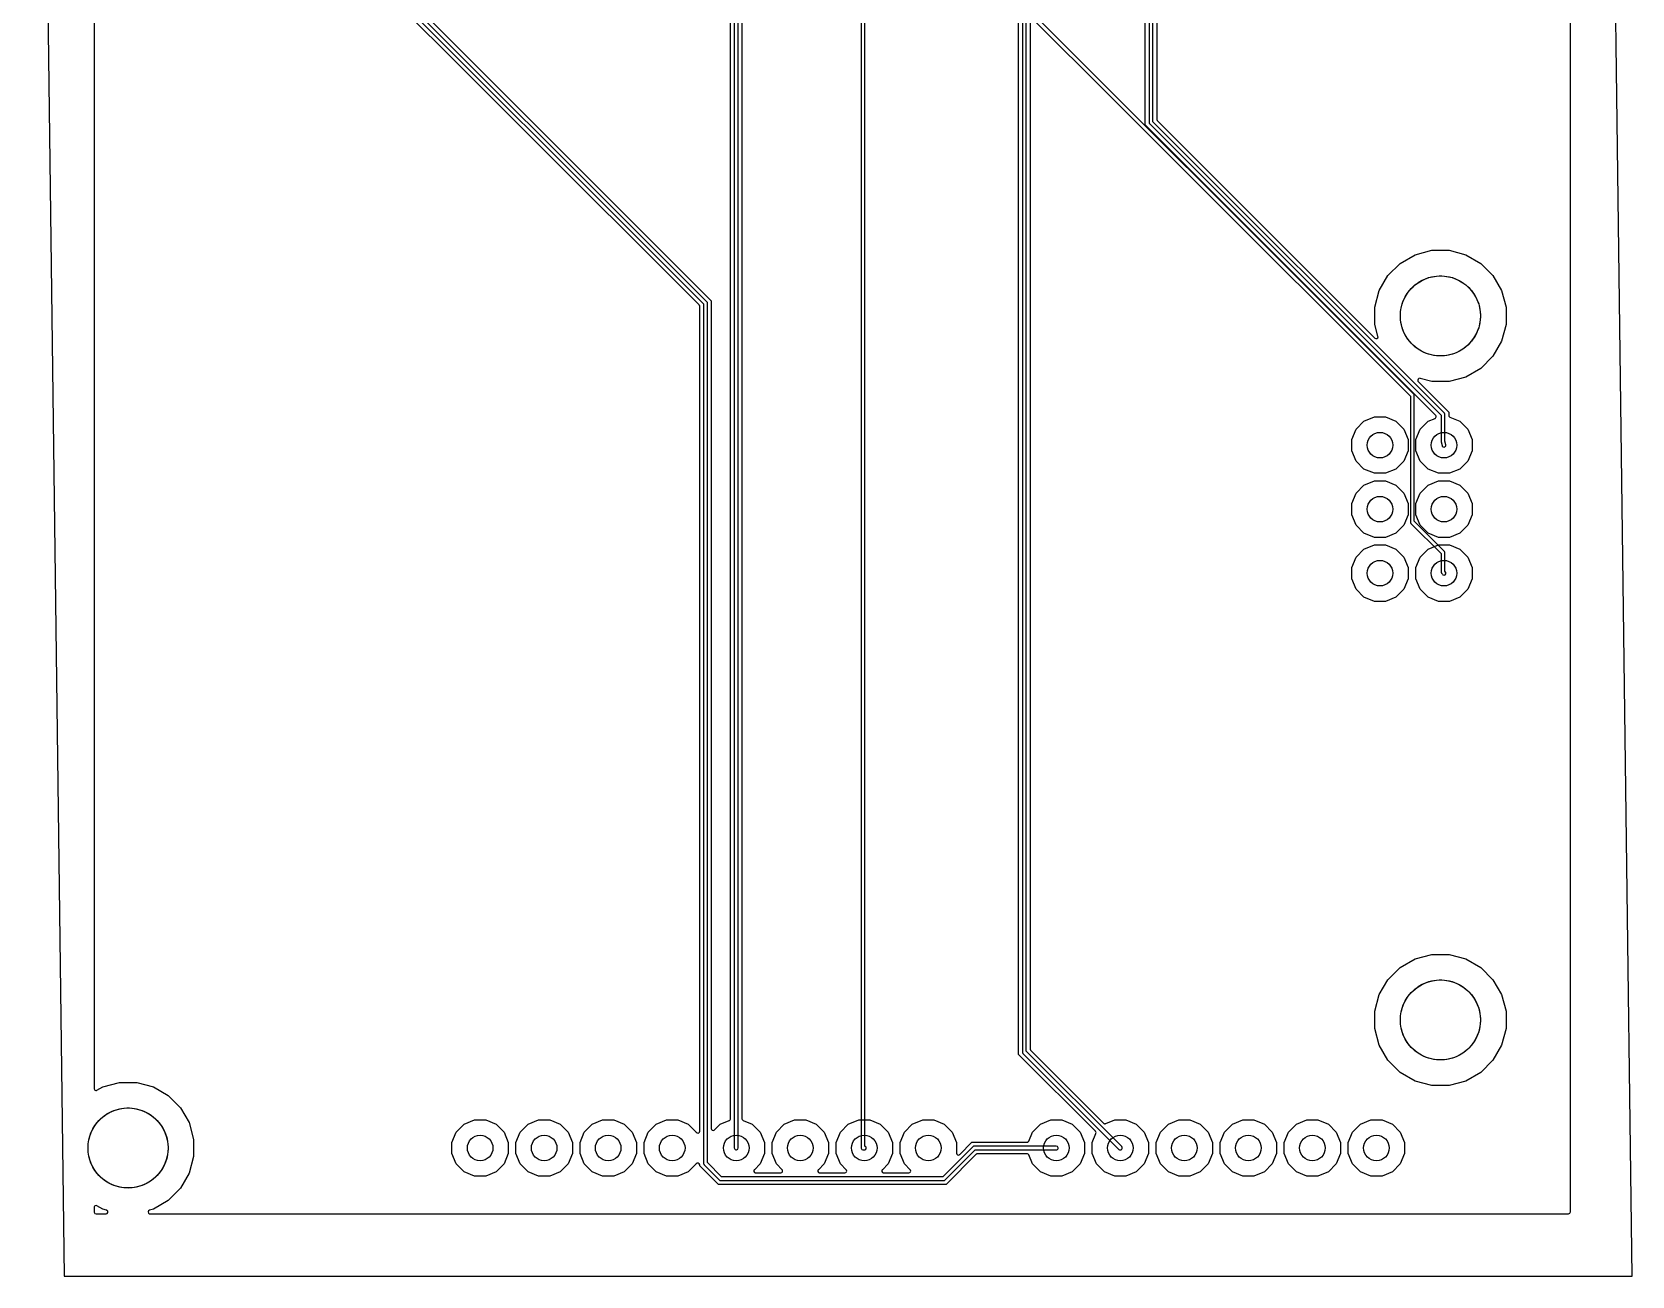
# Model space of a CAD drawing. Header units: millimetres. Extents: x -1.3 to 62.2, y 2.5 to 101.3.
# Drawn here: x -1.3 to 62.2, y 2.5 to 51.9 of the extents above; entities that cross this region are included whole.
import ezdxf

# ---------------------------------------------------------------- set-up
doc = ezdxf.new("R2010")
doc.units = ezdxf.units.MM

msp = doc.modelspace()

# ---------------------------------------------------------------- linework, layer by layer
at = {"layer": '16_copper'}
for points in [[(31.623, 71.139), (31.623, 7.62), (31.624, 7.614, 0.392588), (31.699, 7.544), (31.75, 7.544), (31.772, 7.547, 0.6456), (31.791, 7.684), (31.775, 7.691), (31.775, 71.171)], [(35.455, 55.42), (53.416, 37.459), (53.416, 32.461), (53.417, 32.453), (53.418, 32.444, 0.087654), (53.428, 32.42), (53.433, 32.414), (53.439, 32.407), (54.635, 31.21), (54.635, 30.48), (54.636, 30.476), (54.636, 30.473, 0.071783), (54.641, 30.452), (54.645, 30.445), (54.648, 30.439, 0.020401), (54.651, 30.434), (54.69, 30.384), (54.705, 30.368, 0.752238), (54.821, 30.458), (54.81, 30.476), (54.788, 30.506), (54.788, 31.242), (54.787, 31.25), (54.786, 31.259, 0.087654), (54.776, 31.283), (54.771, 31.289), (54.765, 31.296), (53.569, 32.493), (53.569, 37.49), (53.567, 37.499), (53.567, 37.507, 0.087654), (53.556, 37.532), (53.552, 37.537), (53.546, 37.544), (35.585, 55.505)]]:
    msp.add_lwpolyline(points, format="xyb", dxfattribs=at)
at = {"layer": '1_copper'}
for points in [[(1.194, 55.006), (1.194, 9.981), (1.194, 9.977), (1.194, 9.973, 0.45857), (1.289, 9.907), (1.296, 9.91), (1.302, 9.912, 0.021981), (1.308, 9.915), (1.535, 10.046), (2.197, 10.223), (2.883, 10.223), (3.545, 10.046), (4.139, 9.703), (4.623, 9.219), (4.966, 8.625), (5.143, 7.963), (5.143, 7.277), (4.966, 6.615), (4.623, 6.021), (4.139, 5.537), (3.545, 5.194), (3.394, 5.154), (3.394, 5.153), (3.393, 5.153, 0.752248), (3.393, 5.007), (3.406, 5.005), (3.413, 5.004, 0.003363), (3.414, 5.004), (59.69, 5.004), (59.696, 5.005, 0.392588), (59.766, 5.08), (59.766, 100.178)], [(38.024, 81.96), (38.024, 11.43), (38.025, 11.422), (38.026, 11.413, 0.087654), (38.036, 11.389), (38.041, 11.383), (38.046, 11.376), (41.856, 7.566), (41.874, 7.553, 0.14431), (41.916, 7.544), (41.937, 7.549, 0.544696), (41.964, 7.674), (38.176, 11.462), (38.176, 81.991)], [(43.053, 66.262), (43.053, 48.311), (43.054, 48.302), (43.055, 48.294, 0.087654), (43.065, 48.269), (43.07, 48.264), (43.075, 48.257), (54.635, 36.697), (54.635, 35.662), (54.637, 35.654), (54.638, 35.643), (54.676, 35.491), (54.684, 35.471, 0.294762), (54.758, 35.434), (54.779, 35.44, 0.37121), (54.824, 35.529), (54.788, 35.671), (54.788, 36.728), (54.787, 36.737), (54.786, 36.745, 0.087654), (54.776, 36.77), (54.771, 36.775), (54.765, 36.782), (43.205, 48.342), (43.205, 66.294)], [(26.899, 54.903), (26.899, 8.786), (26.899, 8.784), (26.899, 8.783, 0.218346), (26.928, 8.726), (26.937, 8.721), (26.943, 8.716, 0.00789), (26.946, 8.716), (27.303, 8.567), (27.617, 8.253), (27.788, 7.842), (27.788, 7.398), (27.617, 6.987), (27.39, 6.759), (27.388, 6.757), (27.386, 6.755, 0.54841), (27.423, 6.632), (27.432, 6.631), (27.439, 6.63, 0.01577), (27.444, 6.629), (28.436, 6.629), (28.439, 6.63), (28.442, 6.63, 0.54841), (28.503, 6.743), (28.497, 6.75), (28.493, 6.756, 0.015772), (28.49, 6.759), (28.263, 6.987), (28.092, 7.398), (28.092, 7.842), (28.263, 8.253), (28.577, 8.567), (28.988, 8.738), (29.432, 8.738), (29.843, 8.567), (30.157, 8.253), (30.328, 7.842), (30.328, 7.398), (30.157, 6.987), (29.93, 6.759), (29.928, 6.757), (29.926, 6.755, 0.54841), (29.963, 6.632), (29.972, 6.631), (29.979, 6.63, 0.01577), (29.984, 6.629), (30.976, 6.629), (30.979, 6.63), (30.982, 6.63, 0.54841), (31.043, 6.743), (31.037, 6.75), (31.033, 6.756, 0.015772), (31.03, 6.759), (30.803, 6.987), (30.632, 7.398), (30.632, 7.842), (30.803, 8.253), (31.117, 8.567), (31.528, 8.738), (31.972, 8.738), (32.383, 8.567), (32.697, 8.253), (32.868, 7.842), (32.868, 7.398), (32.697, 6.987), (32.47, 6.759), (32.468, 6.757), (32.466, 6.755, 0.54841), (32.503, 6.632), (32.512, 6.631), (32.519, 6.63, 0.01577), (32.524, 6.629), (33.516, 6.629), (33.519, 6.63), (33.522, 6.63, 0.54841), (33.583, 6.743), (33.577, 6.75), (33.573, 6.756, 0.015772), (33.57, 6.759), (33.343, 6.987), (33.172, 7.398), (33.172, 7.842), (33.343, 8.253), (33.657, 8.567), (34.068, 8.738), (34.512, 8.738), (34.923, 8.567), (35.237, 8.253), (35.408, 7.842), (35.408, 7.416), (35.408, 7.413), (35.408, 7.41, 0.54841), (35.521, 7.35), (35.528, 7.355), (35.534, 7.359, 0.015772), (35.538, 7.362), (36.024, 7.849), (38.204, 7.849), (38.206, 7.849), (38.207, 7.849, 0.218346), (38.264, 7.878), (38.269, 7.887), (38.274, 7.893, 0.00789), (38.274, 7.896), (38.423, 8.253), (38.737, 8.567), (39.148, 8.738), (39.592, 8.738), (40.003, 8.567), (40.317, 8.253), (40.488, 7.842), (40.488, 7.398), (40.317, 6.987), (40.003, 6.673), (39.592, 6.502), (39.148, 6.502), (38.737, 6.673), (38.423, 6.987), (38.274, 7.344), (38.274, 7.346), (38.273, 7.347, 0.21835), (38.225, 7.389), (38.214, 7.39), (38.206, 7.391, 0.007886), (38.204, 7.391), (36.245, 7.391), (36.237, 7.39), (36.228, 7.39, 0.087654), (36.204, 7.379), (36.198, 7.374), (36.191, 7.369), (34.994, 6.172), (25.966, 6.172), (25.222, 6.916), (25.222, 6.953, 0.659286), (25.082, 6.994), (25.079, 6.989), (24.763, 6.673), (24.352, 6.502), (23.908, 6.502), (23.497, 6.673), (23.183, 6.987), (23.012, 7.398), (23.012, 7.842), (23.183, 8.253), (23.497, 8.567), (23.908, 8.738), (24.352, 8.738), (24.763, 8.567), (25.079, 8.251), (25.082, 8.245, 0.747777), (25.222, 8.287), (25.222, 41.022), (25.221, 41.03), (25.22, 41.039, 0.087654), (25.21, 41.063), (25.205, 41.069), (25.2, 41.076), (10.985, 55.29)], [(11.071, 55.42), (25.375, 41.116), (25.375, 7.01), (25.376, 7.002), (25.376, 6.994, 0.087654), (25.387, 6.969), (25.392, 6.963), (25.397, 6.957), (26.007, 6.347), (26.013, 6.342), (26.02, 6.336, 0.087651), (26.044, 6.326), (26.052, 6.326), (26.06, 6.325), (34.9, 6.325), (34.908, 6.326), (34.916, 6.326, 0.087654), (34.941, 6.337), (34.947, 6.342), (34.953, 6.347), (36.15, 7.544), (39.37, 7.544), (39.392, 7.547, 0.866051), (39.37, 7.696), (36.119, 7.696), (36.11, 7.695), (36.102, 7.694, 0.087654), (36.077, 7.684), (36.072, 7.679), (36.065, 7.674), (34.868, 6.477), (26.092, 6.477), (25.527, 7.042), (25.527, 41.148), (25.526, 41.156), (25.525, 41.165, 0.087654), (25.515, 41.189), (25.51, 41.195), (25.505, 41.202), (11.201, 55.505)], [(12.29, 54.632), (25.679, 41.243), (25.679, 8.394), (25.68, 8.391), (25.68, 8.388, 0.54841), (25.793, 8.327), (25.8, 8.333), (25.806, 8.337, 0.015772), (25.809, 8.34), (26.037, 8.567), (26.394, 8.716), (26.396, 8.716), (26.397, 8.717, 0.21835), (26.439, 8.765), (26.44, 8.776), (26.441, 8.784, 0.007886), (26.441, 8.786), (26.441, 55.043)], [(26.594, 55.137), (26.594, 7.62), (26.597, 7.598, 0.866051), (26.746, 7.62), (26.746, 55.169)], [(38.329, 55.157), (38.329, 11.556), (38.329, 11.551), (38.329, 11.546), (38.33, 11.543), (38.33, 11.539, 0.01577), (38.332, 11.535), (38.335, 11.528), (38.336, 11.525), (38.337, 11.524), (38.338, 11.519, 0.015774), (38.341, 11.515), (38.346, 11.509), (38.347, 11.507), (38.348, 11.507), (38.348, 11.506), (38.351, 11.502), (41.247, 8.606), (41.249, 8.605), (41.25, 8.604), (41.257, 8.599), (41.259, 8.597), (41.26, 8.596), (41.265, 8.593, 0.155294), (41.31, 8.584), (41.32, 8.587), (41.328, 8.589, 0.007884), (41.33, 8.59), (41.688, 8.738), (42.132, 8.738), (42.543, 8.567), (42.857, 8.253), (43.028, 7.842), (43.028, 7.398), (42.857, 6.987), (42.543, 6.673), (42.132, 6.502), (41.688, 6.502), (41.277, 6.673), (40.963, 6.987), (40.792, 7.398), (40.792, 7.842), (40.94, 8.2), (40.941, 8.201), (40.942, 8.203, 0.218355), (40.937, 8.266), (40.93, 8.275), (40.926, 8.281, 0.007882), (40.924, 8.283), (37.871, 11.335), (37.871, 55.157)], [(43.358, 55.213), (43.358, 48.437), (43.359, 48.431), (43.359, 48.426), (43.359, 48.424), (43.36, 48.42, 0.01577), (43.361, 48.416), (43.364, 48.409), (43.365, 48.406), (43.366, 48.404), (43.367, 48.4, 0.015774), (43.37, 48.396), (43.375, 48.39), (43.376, 48.388), (43.377, 48.387), (43.377, 48.387), (43.38, 48.383), (52.003, 39.76), (52.005, 39.759), (52.006, 39.757, 0.645605), (52.133, 39.813), (52.132, 39.823), (52.131, 39.831, 0.00956), (52.131, 39.834), (52.007, 40.297), (52.007, 40.983), (52.184, 41.645), (52.527, 42.239), (53.011, 42.723), (53.605, 43.066), (54.267, 43.243), (54.953, 43.243), (55.615, 43.066), (56.209, 42.723), (56.693, 42.239), (57.036, 41.645), (57.213, 40.983), (57.213, 40.297), (57.036, 39.635), (56.693, 39.041), (56.209, 38.557), (55.615, 38.214), (54.953, 38.037), (54.267, 38.037), (53.804, 38.161), (53.802, 38.161), (53.8, 38.162, 0.645609), (53.717, 38.05), (53.724, 38.042), (53.728, 38.035, 0.009565), (53.73, 38.033), (54.94, 36.823), (54.94, 36.692), (54.94, 36.69), (54.94, 36.689, 0.218346), (54.969, 36.632), (54.978, 36.627), (54.985, 36.622, 0.00789), (54.987, 36.621), (55.383, 36.457), (55.697, 36.143), (55.868, 35.732), (55.868, 35.288), (55.697, 34.877), (55.383, 34.563), (54.972, 34.392), (54.528, 34.392), (54.117, 34.563), (53.803, 34.877), (53.632, 35.288), (53.632, 35.732), (53.803, 36.143), (54.117, 36.457), (54.395, 36.573), (54.403, 36.578), (54.412, 36.582, 0.383476), (54.431, 36.682), (54.426, 36.688), (54.42, 36.697), (43.057, 48.06), (42.901, 48.216), (42.901, 55.106)]]:
    msp.add_lwpolyline(points, format="xyb", dxfattribs=at)
for points in [[(51.988, 34.392), (51.577, 34.563), (51.263, 34.877), (51.092, 35.288), (51.092, 35.732), (51.263, 36.143), (51.577, 36.457), (51.988, 36.628), (52.432, 36.628), (52.843, 36.457), (53.157, 36.143), (53.328, 35.732), (53.328, 35.288), (53.157, 34.877), (52.843, 34.563), (52.432, 34.392)], [(51.988, 31.852), (51.577, 32.023), (51.263, 32.337), (51.092, 32.748), (51.092, 33.192), (51.263, 33.603), (51.577, 33.917), (51.988, 34.088), (52.432, 34.088), (52.843, 33.917), (53.157, 33.603), (53.328, 33.192), (53.328, 32.748), (53.157, 32.337), (52.843, 32.023), (52.432, 31.852)], [(54.528, 31.852), (54.117, 32.023), (53.803, 32.337), (53.632, 32.748), (53.632, 33.192), (53.803, 33.603), (54.117, 33.917), (54.528, 34.088), (54.972, 34.088), (55.383, 33.917), (55.697, 33.603), (55.868, 33.192), (55.868, 32.748), (55.697, 32.337), (55.383, 32.023), (54.972, 31.852)], [(51.988, 29.312), (51.577, 29.483), (51.263, 29.797), (51.092, 30.208), (51.092, 30.652), (51.263, 31.063), (51.577, 31.377), (51.988, 31.548), (52.432, 31.548), (52.843, 31.377), (53.157, 31.063), (53.328, 30.652), (53.328, 30.208), (53.157, 29.797), (52.843, 29.483), (52.432, 29.312)], [(54.528, 29.312), (54.117, 29.483), (53.803, 29.797), (53.632, 30.208), (53.632, 30.652), (53.803, 31.063), (54.117, 31.377), (54.528, 31.548), (54.972, 31.548), (55.383, 31.377), (55.697, 31.063), (55.868, 30.652), (55.868, 30.208), (55.697, 29.797), (55.383, 29.483), (54.972, 29.312)], [(54.267, 10.097), (53.605, 10.274), (53.011, 10.617), (52.527, 11.101), (52.184, 11.695), (52.007, 12.357), (52.007, 13.043), (52.184, 13.705), (52.527, 14.299), (53.011, 14.783), (53.605, 15.126), (54.267, 15.303), (54.953, 15.303), (55.615, 15.126), (56.209, 14.783), (56.693, 14.299), (57.036, 13.705), (57.213, 13.043), (57.213, 12.357), (57.036, 11.695), (56.693, 11.101), (56.209, 10.617), (55.615, 10.274), (54.953, 10.097)], [(16.288, 6.502), (15.877, 6.673), (15.563, 6.987), (15.392, 7.398), (15.392, 7.842), (15.563, 8.253), (15.877, 8.567), (16.288, 8.738), (16.732, 8.738), (17.143, 8.567), (17.457, 8.253), (17.628, 7.842), (17.628, 7.398), (17.457, 6.987), (17.143, 6.673), (16.732, 6.502)], [(18.828, 6.502), (18.417, 6.673), (18.103, 6.987), (17.932, 7.398), (17.932, 7.842), (18.103, 8.253), (18.417, 8.567), (18.828, 8.738), (19.272, 8.738), (19.683, 8.567), (19.997, 8.253), (20.168, 7.842), (20.168, 7.398), (19.997, 6.987), (19.683, 6.673), (19.272, 6.502)], [(21.368, 6.502), (20.957, 6.673), (20.643, 6.987), (20.472, 7.398), (20.472, 7.842), (20.643, 8.253), (20.957, 8.567), (21.368, 8.738), (21.812, 8.738), (22.223, 8.567), (22.537, 8.253), (22.708, 7.842), (22.708, 7.398), (22.537, 6.987), (22.223, 6.673), (21.812, 6.502)], [(44.228, 6.502), (43.817, 6.673), (43.503, 6.987), (43.332, 7.398), (43.332, 7.842), (43.503, 8.253), (43.817, 8.567), (44.228, 8.738), (44.672, 8.738), (45.083, 8.567), (45.397, 8.253), (45.568, 7.842), (45.568, 7.398), (45.397, 6.987), (45.083, 6.673), (44.672, 6.502)], [(46.768, 6.502), (46.357, 6.673), (46.043, 6.987), (45.872, 7.398), (45.872, 7.842), (46.043, 8.253), (46.357, 8.567), (46.768, 8.738), (47.212, 8.738), (47.623, 8.567), (47.937, 8.253), (48.108, 7.842), (48.108, 7.398), (47.937, 6.987), (47.623, 6.673), (47.212, 6.502)], [(49.308, 6.502), (48.897, 6.673), (48.583, 6.987), (48.412, 7.398), (48.412, 7.842), (48.583, 8.253), (48.897, 8.567), (49.308, 8.738), (49.752, 8.738), (50.163, 8.567), (50.477, 8.253), (50.648, 7.842), (50.648, 7.398), (50.477, 6.987), (50.163, 6.673), (49.752, 6.502)], [(51.848, 6.502), (51.437, 6.673), (51.123, 6.987), (50.952, 7.398), (50.952, 7.842), (51.123, 8.253), (51.437, 8.567), (51.848, 8.738), (52.292, 8.738), (52.703, 8.567), (53.017, 8.253), (53.188, 7.842), (53.188, 7.398), (53.017, 6.987), (52.703, 6.673), (52.292, 6.502)]]:
    msp.add_lwpolyline(points, close=True, dxfattribs=at)
msp.add_lwpolyline([(1.667, 5.004), (1.668, 5.004, 0.752241), (1.705, 5.145), (1.693, 5.15), (1.687, 5.153, 0.00336), (1.686, 5.154), (1.535, 5.194), (1.308, 5.325), (1.305, 5.326), (1.301, 5.328, 0.458572), (1.197, 5.28), (1.196, 5.272), (1.194, 5.266, 0.021993), (1.194, 5.259), (1.194, 5.08), (1.195, 5.074, 0.392588), (1.27, 5.004), (1.666, 5.004)], format="xyb", close=True, dxfattribs=at)
at = {"layer": 'drills_NPTH'}
for centre in [(54.61, 40.64), (54.61, 12.7), (2.54, 7.62)]:
    msp.add_circle(centre, 1.588, dxfattribs=at)
at = {"layer": 'drills_PTH'}
for centre in [(52.21, 35.51), (54.75, 35.51), (52.21, 32.97), (54.75, 32.97), (52.21, 30.43), (54.75, 30.43), (16.51, 7.62), (19.05, 7.62), (21.59, 7.62), (24.13, 7.62), (26.67, 7.62), (29.21, 7.62), (31.75, 7.62), (34.29, 7.62), (39.37, 7.62), (41.91, 7.62), (44.45, 7.62), (46.99, 7.62), (49.53, 7.62), (52.07, 7.62)]:
    msp.add_circle(centre, 0.508, dxfattribs=at)
at = {"layer": 'holes'}
for points in [[(56.198, 40.588), (56.191, 40.484), (56.177, 40.381), (56.157, 40.279), (56.13, 40.179), (56.097, 40.081), (56.057, 39.984), (56.011, 39.891), (55.959, 39.801), (55.901, 39.715), (55.838, 39.632), (55.769, 39.554), (55.696, 39.481), (55.618, 39.412), (55.535, 39.349), (55.449, 39.291), (55.359, 39.239), (55.266, 39.193), (55.169, 39.153), (55.071, 39.12), (54.971, 39.093), (54.869, 39.073), (54.766, 39.059), (54.662, 39.053), (54.558, 39.053), (54.454, 39.059), (54.351, 39.073), (54.249, 39.093), (54.149, 39.12), (54.051, 39.153), (53.954, 39.193), (53.861, 39.239), (53.771, 39.291), (53.685, 39.349), (53.602, 39.412), (53.524, 39.481), (53.451, 39.554), (53.382, 39.632), (53.319, 39.715), (53.261, 39.801), (53.209, 39.891), (53.163, 39.984), (53.123, 40.081), (53.09, 40.179), (53.063, 40.279), (53.043, 40.381), (53.029, 40.484), (53.023, 40.588), (53.023, 40.692), (53.029, 40.796), (53.043, 40.899), (53.063, 41.001), (53.09, 41.101), (53.123, 41.199), (53.163, 41.296), (53.209, 41.389), (53.261, 41.479), (53.319, 41.565), (53.382, 41.648), (53.451, 41.726), (53.524, 41.799), (53.602, 41.868), (53.685, 41.931), (53.771, 41.989), (53.861, 42.041), (53.954, 42.087), (54.051, 42.127), (54.149, 42.16), (54.249, 42.187), (54.351, 42.207), (54.454, 42.221), (54.558, 42.227), (54.662, 42.227), (54.766, 42.221), (54.869, 42.207), (54.971, 42.187), (55.071, 42.16), (55.169, 42.127), (55.266, 42.087), (55.359, 42.041), (55.449, 41.989), (55.535, 41.931), (55.618, 41.868), (55.696, 41.799), (55.769, 41.726), (55.838, 41.648), (55.901, 41.565), (55.959, 41.479), (56.011, 41.389), (56.057, 41.296), (56.097, 41.199), (56.13, 41.101), (56.157, 41.001), (56.177, 40.899), (56.191, 40.796), (56.198, 40.692), (56.198, 40.588)], [(56.198, 12.648), (56.191, 12.544), (56.177, 12.441), (56.157, 12.339), (56.13, 12.239), (56.097, 12.141), (56.057, 12.044), (56.011, 11.951), (55.959, 11.861), (55.901, 11.775), (55.838, 11.692), (55.769, 11.614), (55.696, 11.541), (55.618, 11.472), (55.535, 11.409), (55.449, 11.351), (55.359, 11.299), (55.266, 11.253), (55.169, 11.213), (55.071, 11.18), (54.971, 11.153), (54.869, 11.133), (54.766, 11.119), (54.662, 11.113), (54.558, 11.113), (54.454, 11.119), (54.351, 11.133), (54.249, 11.153), (54.149, 11.18), (54.051, 11.213), (53.954, 11.253), (53.861, 11.299), (53.771, 11.351), (53.685, 11.409), (53.602, 11.472), (53.524, 11.541), (53.451, 11.614), (53.382, 11.692), (53.319, 11.775), (53.261, 11.861), (53.209, 11.951), (53.163, 12.044), (53.123, 12.141), (53.09, 12.239), (53.063, 12.339), (53.043, 12.441), (53.029, 12.544), (53.023, 12.648), (53.023, 12.752), (53.029, 12.856), (53.043, 12.959), (53.063, 13.061), (53.09, 13.161), (53.123, 13.259), (53.163, 13.356), (53.209, 13.449), (53.261, 13.539), (53.319, 13.625), (53.382, 13.708), (53.451, 13.786), (53.524, 13.859), (53.602, 13.928), (53.685, 13.991), (53.771, 14.049), (53.861, 14.101), (53.954, 14.147), (54.051, 14.187), (54.149, 14.22), (54.249, 14.247), (54.351, 14.267), (54.454, 14.281), (54.558, 14.288), (54.662, 14.288), (54.766, 14.281), (54.869, 14.267), (54.971, 14.247), (55.071, 14.22), (55.169, 14.187), (55.266, 14.147), (55.359, 14.101), (55.449, 14.049), (55.535, 13.991), (55.618, 13.928), (55.696, 13.859), (55.769, 13.786), (55.838, 13.708), (55.901, 13.625), (55.959, 13.539), (56.011, 13.449), (56.057, 13.356), (56.097, 13.259), (56.13, 13.161), (56.157, 13.061), (56.177, 12.959), (56.191, 12.856), (56.198, 12.752), (56.198, 12.648)], [(4.128, 7.568), (4.121, 7.464), (4.107, 7.361), (4.087, 7.259), (4.06, 7.159), (4.027, 7.061), (3.987, 6.964), (3.941, 6.871), (3.889, 6.781), (3.831, 6.695), (3.768, 6.612), (3.699, 6.534), (3.626, 6.461), (3.548, 6.392), (3.465, 6.329), (3.379, 6.271), (3.289, 6.219), (3.196, 6.173), (3.099, 6.133), (3.001, 6.1), (2.901, 6.073), (2.799, 6.053), (2.696, 6.039), (2.592, 6.033), (2.488, 6.033), (2.384, 6.039), (2.281, 6.053), (2.179, 6.073), (2.079, 6.1), (1.981, 6.133), (1.884, 6.173), (1.791, 6.219), (1.701, 6.271), (1.615, 6.329), (1.532, 6.392), (1.454, 6.461), (1.381, 6.534), (1.312, 6.612), (1.249, 6.695), (1.191, 6.781), (1.139, 6.871), (1.093, 6.964), (1.053, 7.061), (1.02, 7.159), (0.993, 7.259), (0.973, 7.361), (0.959, 7.464), (0.953, 7.568), (0.953, 7.672), (0.959, 7.776), (0.973, 7.879), (0.993, 7.981), (1.02, 8.081), (1.053, 8.179), (1.093, 8.276), (1.139, 8.369), (1.191, 8.459), (1.249, 8.545), (1.312, 8.628), (1.381, 8.706), (1.454, 8.779), (1.532, 8.848), (1.615, 8.911), (1.701, 8.969), (1.791, 9.021), (1.884, 9.067), (1.981, 9.107), (2.079, 9.14), (2.179, 9.167), (2.281, 9.187), (2.384, 9.201), (2.488, 9.207), (2.592, 9.207), (2.696, 9.201), (2.799, 9.187), (2.901, 9.167), (3.001, 9.14), (3.099, 9.107), (3.196, 9.067), (3.289, 9.021), (3.379, 8.969), (3.465, 8.911), (3.548, 8.848), (3.626, 8.779), (3.699, 8.706), (3.768, 8.628), (3.831, 8.545), (3.889, 8.459), (3.941, 8.369), (3.987, 8.276), (4.027, 8.179), (4.06, 8.081), (4.087, 7.981), (4.107, 7.879), (4.121, 7.776), (4.128, 7.672), (4.128, 7.568)]]:
    msp.add_lwpolyline(points, close=True, dxfattribs=at)
at = {"layer": 'outline'}
msp.add_lwpolyline([(-1.27, 101.27), (0, 2.54), (62.21, 2.54), (60.94, 101.27), (-1.27, 101.27)], close=True, dxfattribs=at)

doc.saveas('drawing.dxf')
